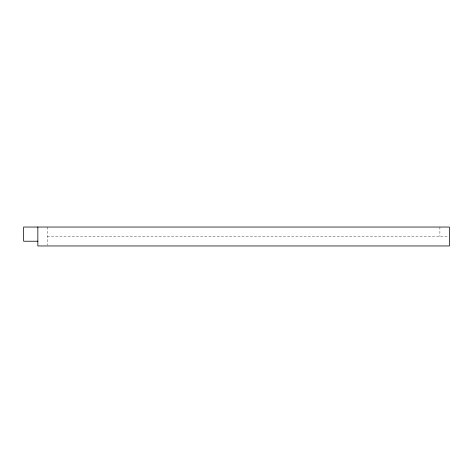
<?xml version="1.0" encoding="UTF-8"?>
<svg xmlns="http://www.w3.org/2000/svg" width="473" height="473" viewBox="0 0 473 473"><rect width="100%" height="100%" fill="white"/><g stroke="black" fill="none" stroke-linecap="round" stroke-linejoin="round"><path stroke-width="0.35" stroke-dasharray="2.37 1.77" d="M47.3 236.5L448.623 236.5M439.89 227.04L439.89 236.5M47.3 227.04L47.3 245.233"/><path stroke-width="0.71" d="M37.84 241.23L23.65 241.23L23.65 227.04L449.35 227.04L449.35 245.96L37.84 245.96L37.84 227.04"/></g></svg>
